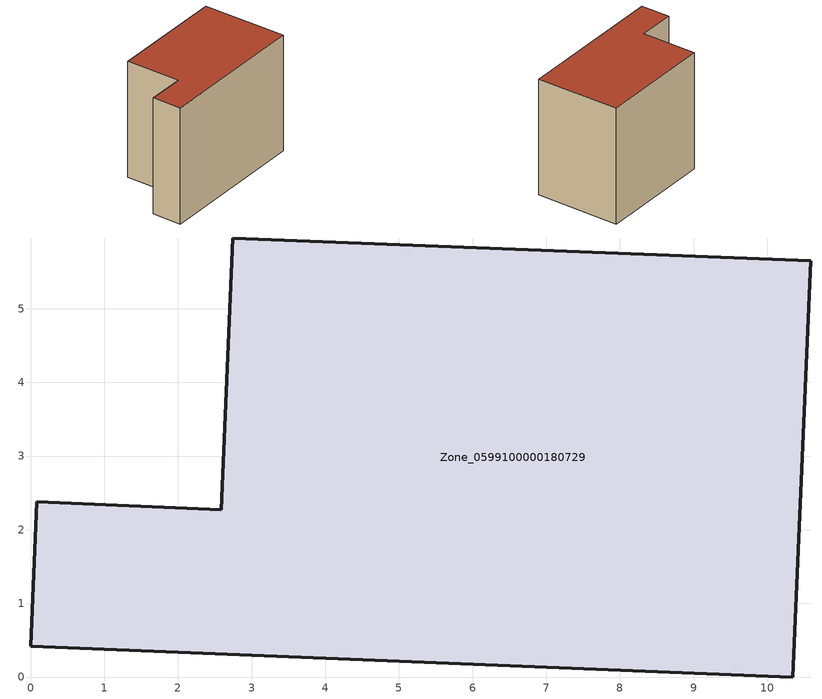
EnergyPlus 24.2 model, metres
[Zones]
Zone_0599100000180729
 floor ground (C_G): 10.35,0 0,0.42 0.09,2.38 2.58,2.27 2.75,5.96 10.59,5.65 z1.53
 wall outside (C_F): 10.35,0 10.59,5.65 2.75,5.96 2.58,2.27 0.09,2.38 0,0.42 10.35,0 z1.53:9.47
 roof outside (C_R): 0,0.42 10.35,0 10.59,5.65 2.75,5.96 2.58,2.27 0.09,2.38 z9.47
[BUILDING]
Pand.0599100000180729: North Axis=0; Terrain=City; Loads Convergence Tolerance Value=0.04; Temperature Convergence Tolerance Value=0.4; Solar Distribution=FullExterior; Maximum Number of Warmup Days=25; Minimum Number of Warmup Days=1
[Site:Location]
Rotterdam.The.Hague.AP_ZH_NLD Design_Conditions: Latitude=51.96; Longitude=4.45; Time Zone=1; Elevation=-4.5
[SITE:GROUNDTEMPERATURE:BUILDINGSURFACE]
18, 18, 18, 18, 18, 18, 18, 18, 18, 18, 18, 18
[MATERIAL] Thermal Absorptance=0.9; Solar Absorptance=0.7; Visible Absorptance=0.7
Name | Roughness | Thickness | Conductivity | Density | Specific Heat
G.TI.1946-1964 | MediumSmooth | 0.15 | 1 | 540 | 1210
F.TI.1946-1964 | Rough | 0.3 | 0.857143 | 1920 | 840
R.TI.1946-1964 | MediumRough | 0.2 | 0.277778 | 1500 | 1000
[CONSTRUCTION]
C_G: G.TI.1946-1964
C_F: F.TI.1946-1964
C_R: R.TI.1946-1964
[ZONE]
Zone_0599100000180729: Type=1; Multiplier=1; Ceiling Height=Autocalculate; Volume=Autocalculate; Floor Area=autocalculate; Part of Total Floor Area=Yes
[ZONEINFILTRATION:DESIGNFLOWRATE]
Infil_Zone_0599100000180729: Zone or ZoneList or Space or SpaceList=Zone_0599100000180729; Schedule=AlwaysOn; Design Flow Rate Calculation Method=Flow/Area; Flow Rate per Floor Area=0.003; Constant Term Coefficient=1; Temperature Term Coefficient=0; Velocity Term Coefficient=0; Velocity Squared Term Coefficient=0
[HVACTEMPLATE:ZONE:IDEALLOADSAIRSYSTEM]
Zone_0599100000180729: Maximum Heating Supply Air Temperature=50; Minimum Cooling Supply Air Temperature=13; Maximum Heating Supply Air Humidity Ratio=0.0156; Minimum Cooling Supply Air Humidity Ratio=0.0077; Heating Limit=NoLimit; Cooling Limit=NoLimit; Dehumidification Control Type=ConstantSensibleHeatRatio; Cooling Sensible Heat Ratio=0.7; Dehumidification Setpoint=60; Humidification Control Type=None; Humidification Setpoint=30; Outdoor Air Method=None; Outdoor Air Flow Rate per Person=0.00944; Outdoor Air Flow Rate per Zone Floor Area=0; Outdoor Air Flow Rate per Zone=0; Demand Controlled Ventilation Type=None; Outdoor Air Economizer Type=NoEconomizer; Heat Recovery Type=None; Sensible Heat Recovery Effectiveness=0.7; Latent Heat Recovery Effectiveness=0.65
[ZONECONTROL:THERMOSTAT]
ThermostatControl_Zone_0599100000180729: Zone or ZoneList=Zone_0599100000180729; Control Type Schedule=DualSetpointControlType; Control 1=Thermostat_Zone_0599100000180729; Temperature Difference Between Cutout And Setpoint=0
[THERMOSTATSETPOINT:DUALSETPOINT]
Thermostat_Zone_0599100000180729: Heating Setpoint Temperature Schedule=HeatingSetpoint_Zone_0599100000180729; Cooling Setpoint Temperature Schedule=CoolingSetpoint_Zone_0599100000180729
[SCHEDULE:COMPACT]
HeatingSetpoint_Zone_0599100000180729: Through: 12/31, For: AllDays, Until: 24:00, 21
CoolingSetpoint_Zone_0599100000180729: Through: 12/31, For: AllDays, Until: 24:00, 24
DualSetpointControlType: Through: 12/31, For: AllDays, Until: 24:00, 4
AlwaysOn: Through: 12/31, For: AllDays, Until: 24:00, 1
